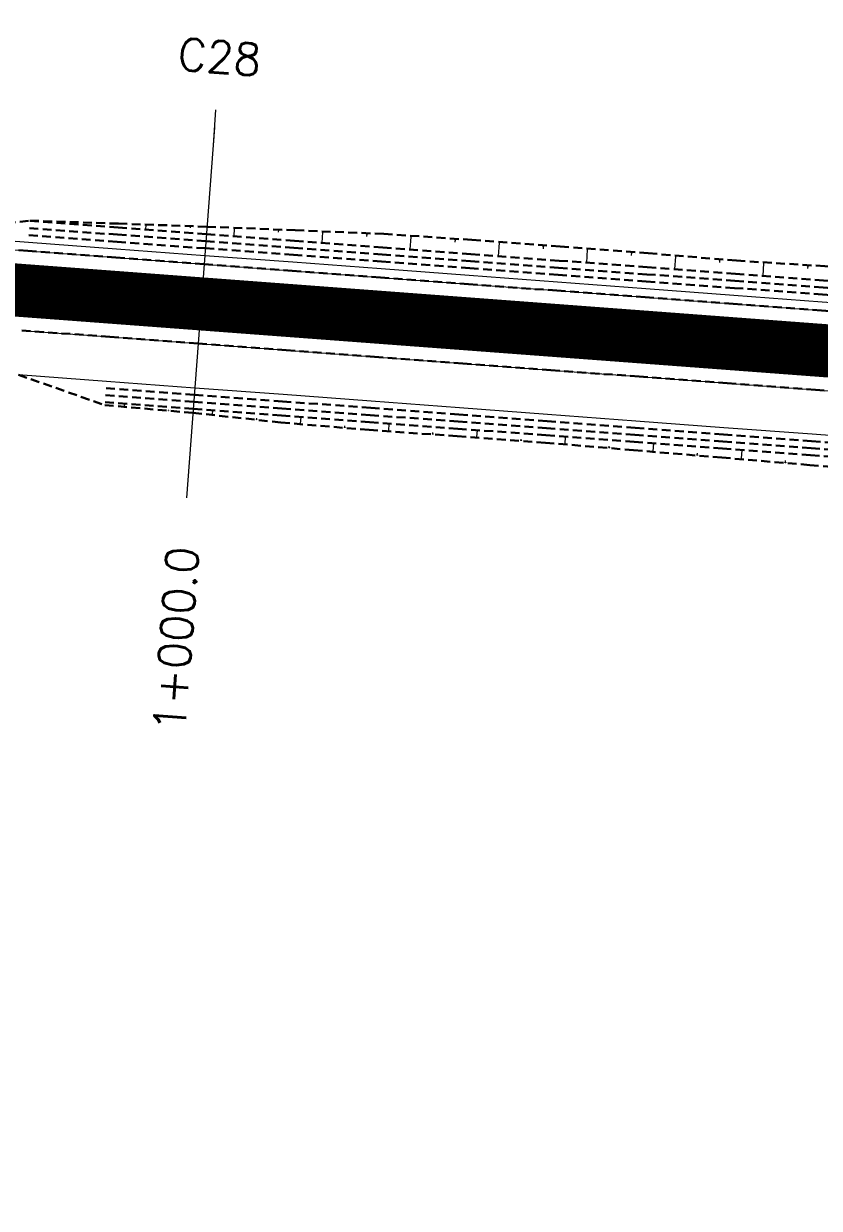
# Model space of a CAD drawing. Header units: metres. Extents: x 544752 to 548977, y 1840603 to 1844608.
# Drawn here: x 547505.9 to 547550.9, y 1842240 to 1842307 of the extents above; entities that cross this region are included whole.
import ezdxf

# ---------------------------------------------------------------- set-up
doc = ezdxf.new("R2010")
doc.units = ezdxf.units.M
doc.header["$MEASUREMENT"] = 0
for name, pattern in [('ACAD_ISO02W100', [15, 12, -3]), ('Anordnung Grundriss$0$GESTRICHELT', [0.75, 0.5, -0.25]), ('HIDDEN', [0.375, 0.25, -0.125])]:
    doc.linetypes.add(name, pattern=pattern)
doc.layers.add('C-ROAD', color=7, linetype='Continuous')
for name, color, linetype, lineweight in [('C-ROAD-CORR', 5, 'Continuous', 0), ('C-ROAD-SAMP', 150, 'HIDDEN', 0), ('C-ROAD-SAMP-TEXT', 11, 'Continuous', 0), ('C-TOPO-FEAT', 94, 'Continuous', 5)]:
    doc.layers.add(name, color=color, linetype=linetype, lineweight=lineweight)

msp = doc.modelspace()

# ---------------------------------------------------------------- linework, layer by layer
at = {"layer": 'C-ROAD-CORR', "color": 160, "linetype": 'Continuous'}
for p, q in [((547507.8264022392, 1842295.823191536, 510.0023760049075), (547507.8206458947, 1842295.746412891, 509.9253818768245)), ((547507.8302579491, 1842295.827602471, 510.0070628613072), (547507.8232473402, 1842295.828128079, 510.0070628613072)), ((547507.8292940216, 1842295.826499737, 510.0058911472073), (547507.8240360649, 1842295.826893943, 510.0058911472073)), ((547507.8283300941, 1842295.825397003, 510.0047194331074), (547507.8248247897, 1842295.825659807, 510.0047194331074)), ((547507.8273661666, 1842295.824294269, 510.0035477190074), (547507.8256135144, 1842295.824425671, 510.0035477190074)), ((547510.3244524726, 1842295.732141275, 510.0925652218447), (547510.3219576366, 1842295.698864925, 510.059195480001)), ((547512.8224570816, 1842295.639616026, 510.1812800177626), (547512.8024612652, 1842295.372910009, 509.9138254758617)), ((547512.8358506633, 1842295.654938295, 510.1975607532312), (547512.8114979074, 1842295.6567641, 510.1975607532312)), ((547512.8325022678, 1842295.651107728, 510.193490569364), (547512.814237701, 1842295.652477081, 510.193490569364)), ((547512.8291538724, 1842295.647277161, 510.1894203854969), (547512.8169774945, 1842295.648190063, 510.1894203854969)), ((547512.825805477, 1842295.643446593, 510.1853502016297), (547512.8197172881, 1842295.643903045, 510.1853502016297)), ((547515.320434042, 1842295.546196928, 510.2691013075809), (547515.3152261132, 1842295.4767331, 510.1994425255591)), ((547517.8181194834, 1842295.444358554, 510.3485043067354), (547517.7847573276, 1842294.999371089, 509.9022679598299)), ((547517.8404660953, 1842295.469923096, 510.3756680103916), (547517.7998345742, 1842295.472969373, 510.3756680103916)), ((547517.8348794422, 1842295.463531961, 510.3688770844776), (547517.8044058016, 1842295.465816668, 510.3688770844776)), ((547517.8292927893, 1842295.457140825, 510.3620861585635), (547517.8089770288, 1842295.458663963, 510.3620861585635)), ((547517.8237061363, 1842295.450749689, 510.3552952326494), (547517.8135482562, 1842295.451511259, 510.3552952326494)), ((547520.3156270378, 1842295.337382676, 510.4227704027482), (547520.3080358241, 1842295.236130378, 510.3212339346194)), ((547522.813086755, 1842295.229155766, 510.4957852847992), (547522.767849152, 1842294.625772507, 509.8907085978556)), ((547522.8433877692, 1842295.263820151, 510.53261806171), (547522.7882932295, 1842295.267950767, 510.53261806171)), ((547522.8358125156, 1842295.255154054, 510.5234098674823), (547522.794491611, 1842295.258252017, 510.5234098674823)), ((547522.8282372621, 1842295.246487958, 510.5142016732546), (547522.8006899923, 1842295.248553267, 510.5142016732546)), ((547522.8206620085, 1842295.237821862, 510.5049934790269), (547522.8068883737, 1842295.238854516, 510.5049934790269)), ((547525.3105171338, 1842295.120161605, 510.568032804901), (547525.3006638844, 1842294.988738069, 510.436240422121)), ((547527.8059263087, 1842294.973048446, 510.602114969179), (547527.7518747555, 1842294.252103918, 509.8791470697782)), ((547527.8421310758, 1842295.014466729, 510.6461241268992), (547527.7763020919, 1842295.019402141, 510.6461241268992)), ((547527.8330798841, 1842295.004112158, 510.6351218374691), (547527.7837081461, 1842295.007813717, 510.6351218374691)), ((547527.8240286923, 1842294.993757587, 510.6241195480391), (547527.7911142003, 1842294.996225293, 510.6241195480391)), ((547527.8149775005, 1842294.983403016, 510.613117258609), (547527.7985202546, 1842294.98463687, 510.613117258609)), ((547530.300089942, 1842294.802444925, 510.612678202831), (547530.2894259059, 1842294.660207043, 510.4700411232589)), ((547532.7934539367, 1842294.620669598, 510.6120410265262), (547532.7377955694, 1842293.878293237, 509.8675811453496)), ((547532.8307349789, 1842294.66331914, 510.6573584636528), (547532.7629490681, 1842294.66840127, 510.6573584636528)), ((547532.8214147183, 1842294.652656754, 510.6460291043712), (547532.7705752853, 1842294.656468352, 510.6460291043712)), ((547532.8120944578, 1842294.641994369, 510.6346997450895), (547532.7782015024, 1842294.644535434, 510.6346997450895)), ((547532.8027741972, 1842294.631331983, 510.6233703858078), (547532.7858277196, 1842294.632602516, 510.6233703858078)), ((547535.2863250609, 1842294.432008339, 510.6045002868777), (547535.2756121535, 1842294.289118606, 510.4612095259409)), ((547537.779196185, 1842294.24334708, 510.5969595472392), (547537.7238006379, 1842293.504476241, 509.8560150254738)), ((547537.8163011849, 1842294.28579523, 510.6420629942226), (547537.7488353611, 1842294.290853362, 510.6420629942226)), ((547537.8070249349, 1842294.275183193, 510.6307871324767), (547537.7564255671, 1842294.278976792, 510.6307871324767)), ((547537.7977486849, 1842294.264571155, 510.6195112707309), (547537.7640157731, 1842294.267100221, 510.6195112707309)), ((547537.788472435, 1842294.253959118, 510.608235408985), (547537.771605979, 1842294.255223651, 510.608235408985)), ((547540.272067309, 1842294.054685821, 510.5894188075936), (547540.2614051079, 1842293.912472414, 510.4468062707495)), ((547542.7640384077, 1842293.854779932, 510.5705977503969), (547542.709749046, 1842293.130663492, 509.8444490370344)), ((547542.8004024634, 1842293.896380441, 510.6148005335121), (547542.7342838543, 1842293.901337568, 510.6148005335121)), ((547542.7913114495, 1842293.885980314, 510.6037498377333), (547542.7417224926, 1842293.889698159, 510.6037498377333)), ((547542.7822204356, 1842293.875580187, 510.5926991419545), (547542.749161131, 1842293.87805875, 510.5926991419545)), ((547542.7731294216, 1842293.865180059, 510.5816484461757), (547542.7565997693, 1842293.866419341, 510.5816484461757)), ((547545.255454758, 1842293.64794319, 510.5448238437228), (547545.2452689775, 1842293.512084324, 510.4085836825822)), ((547547.7490274004, 1842293.470580641, 510.5486029764657), (547547.6955177615, 1842292.756864215, 509.8328834654307)), ((547547.7848691827, 1842293.511583669, 510.5921709037171), (547547.7197001925, 1842293.5164696, 510.5921709037171)), ((547547.7759087372, 1842293.501332912, 510.5812789219042), (547547.7270319944, 1842293.50499736, 510.5812789219042)), ((547547.7669482916, 1842293.491082155, 510.5703869400914), (547547.7343637964, 1842293.49352512, 510.5703869400914)), ((547547.757987846, 1842293.480831398, 510.5594949582785), (547547.7416955983, 1842293.482052881, 510.5594949582785)), ((547550.2439295342, 1842293.311390804, 510.5706034345253), (547550.2332050814, 1842293.168347078, 510.4271582480727)), ((547511.6067281605, 1842285.356739267, 510.0123693918333), (547511.6219658868, 1842285.355596845, 510.0123693918333)), ((547511.60882328, 1842285.359136085, 510.0098226432023), (547511.6202515747, 1842285.358279269, 510.0098226432023)), ((547511.6109183994, 1842285.361532904, 510.0072758945714), (547511.6185372625, 1842285.360961693, 510.0072758945714)), ((547511.6130135189, 1842285.363929722, 510.0047291459404), (547511.6168229504, 1842285.363644116, 510.0047291459404)), ((547511.6151086383, 1842285.36632654, 510.0021823973095), (547511.6276201906, 1842285.533206761, 509.8348338178175)), ((547514.1058908274, 1842285.152117362, 510.0237900108397), (547514.1086997853, 1842285.1895835, 509.9862187227407)), ((547516.5819449258, 1842284.899873548, 510.0844283338316), (547516.604359931, 1842284.898193022, 510.0844283338316)), ((547516.5850268891, 1842284.903399317, 510.0806820148392), (547516.6018381428, 1842284.902138922, 510.0806820148392)), ((547516.5881088523, 1842284.906925085, 510.0769356958467), (547516.5993163548, 1842284.906084822, 510.0769356958467)), ((547516.5911908156, 1842284.910450854, 510.0731893768543), (547516.5967945667, 1842284.910030722, 510.0731893768543)), ((547516.5942727787, 1842284.913976622, 510.0694430578618), (547516.6126775263, 1842285.159460819, 509.8232698964135)), ((547519.0796935662, 1842284.646311605, 510.14476086359), (547519.0844141913, 1842284.709275731, 510.0816200253022)), ((547521.5677575507, 1842284.405406473, 510.1931945930535), (547521.5962786922, 1842284.78582405, 509.8117093529111)), ((547521.5486535429, 1842284.383551473, 510.21641670861), (547521.5833892286, 1842284.380947226, 510.21641670861)), ((547521.5534295448, 1842284.389015223, 510.2106111797209), (547521.5794813092, 1842284.387062038, 510.2106111797209)), ((547521.5582055468, 1842284.394478973, 510.2048056508318), (547521.5755733897, 1842284.39317685, 510.2048056508318)), ((547521.5629815487, 1842284.399942723, 510.1990001219426), (547521.5716654703, 1842284.399291661, 510.1990001219426)), ((547524.0590985656, 1842284.197678194, 510.208297498634), (547524.0649024571, 1842284.275091026, 510.1306674029113)), ((547526.5309800139, 1842283.980065859, 510.2347115785088), (547526.5682786099, 1842283.977269462, 510.2347115785088)), ((547526.5361084046, 1842283.985932742, 510.2284776990632), (547526.5640823515, 1842283.983835445, 510.2284776990632)), ((547526.5412367953, 1842283.991799625, 510.2222438196176), (547526.5598860933, 1842283.990401427, 510.2222438196176)), ((547526.546365186, 1842283.997666508, 510.2160099401721), (547526.5556898349, 1842283.996967409, 510.2160099401721)), ((547526.5514935766, 1842284.003533392, 510.2097760607265), (547526.5821190994, 1842284.412019399, 509.8001436150029)), ((547529.0451957573, 1842283.826234865, 510.1943576637708), (547529.0509654069, 1842283.903190977, 510.1171855710058)), ((547531.5386203049, 1842283.645106345, 510.1827792776148), (547531.5680921731, 1842284.0382048, 509.7885775693463)), ((547531.5188794823, 1842283.622522828, 510.2067754815534), (547531.5547730508, 1842283.61983177, 510.2067754815534)), ((547531.523814688, 1842283.628168707, 510.2007764305687), (547531.5507348643, 1842283.626150414, 510.2007764305687)), ((547531.5287498935, 1842283.633814586, 510.1947773795841), (547531.5466966779, 1842283.632469058, 510.1947773795841)), ((547531.5336850992, 1842283.639460465, 510.1887783285994), (547531.5426584914, 1842283.638787701, 510.1887783285994)), ((547534.0317005072, 1842283.45922752, 510.1759636179648), (547534.0373716688, 1842283.53486999, 510.1001088530417)), ((547536.5038712679, 1842283.240524838, 510.2034433178883), (547536.540471541, 1842283.237780796, 510.2034433178883)), ((547536.5089036423, 1842283.246281878, 510.1973261522393), (547536.5363538471, 1842283.244223847, 510.1973261522393)), ((547536.5139360167, 1842283.252038918, 510.1912089865904), (547536.5322361533, 1842283.250666898, 510.1912089865904)), ((547536.5189683911, 1842283.257795959, 510.1850918209414), (547536.5281184594, 1842283.257109948, 510.1850918209414)), ((547536.5240007655, 1842283.263552999, 510.1789746552924), (547536.5540529022, 1842283.664391128, 509.7770115523256)), ((547541.5066665686, 1842282.847904934, 510.2093726549413), (547541.5398560512, 1842283.290589269, 509.7654459008459)), ((547539.015333667, 1842283.055728966, 510.1941736551222), (547539.021434322, 1842283.137100057, 510.112574192342)), ((547541.4844356163, 1842282.822472706, 510.2363957669734), (547541.52485684, 1842282.819442196, 510.2363957669734)), ((547541.4899933543, 1842282.828830763, 510.2296399889653), (547541.5203092722, 1842282.82655788, 510.2296399889653)), ((547541.4955510924, 1842282.83518882, 510.2228842109573), (547541.5157617043, 1842282.833673565, 510.2228842109573)), ((547541.5011088304, 1842282.841546877, 510.2161284329493), (547541.5112141365, 1842282.840789249, 510.2161284329493)), ((547543.9979994701, 1842282.640080901, 510.2245716547568), (547544.0047054185, 1842282.729525449, 510.1348760755503)), ((547546.4892277574, 1842282.43103183, 510.2410001145616), (547546.5256465027, 1842282.916788363, 509.7538802788209)), ((547546.4648337836, 1842282.403125104, 510.2706525150389), (547546.509187902, 1842282.399799731, 510.2706525150389)), ((547546.470932277, 1842282.410101785, 510.2632394149196), (547546.5041978658, 1842282.407607756, 510.2632394149196)), ((547546.4770307705, 1842282.417078467, 510.2558263148003), (547546.4992078297, 1842282.415415781, 510.2558263148003)), ((547546.483129264, 1842282.424055148, 510.248413214681), (547546.4942177936, 1842282.423223805, 510.248413214681)), ((547548.9803262071, 1842282.220462353, 510.258954469373), (547548.9876949254, 1842282.318746986, 510.1603939952201))]:
    msp.add_line(p, q, dxfattribs=at)
at = {"layer": 'C-ROAD-CORR', "color": 5, "linetype": 'Anordnung Grundriss$0$GESTRICHELT', "lineweight": 30, "extrusion": (0.05286571704249184, 0.7051277996939311, -0.7071067826434552), "const_width": 0.1, "elevation": 1327637.771968001}
msp.add_lwpolyline([(-408241.6742583885, 1328359.175876392), (-408241.6882175612, 1328359.157264162), (-408241.7021767342, 1328359.175876392)], dxfattribs=at)
at = {"layer": 'C-ROAD-CORR', "color": 5, "linetype": 'Anordnung Grundriss$0$GESTRICHELT', "lineweight": 30, "extrusion": (0.05286572350405593, 0.7051277998743024, -0.7071067819805), "const_width": 0.1, "elevation": 1327637.784010197}
msp.add_lwpolyline([(-408246.637901119, 1328359.455328651), (-408246.6670406606, 1328359.416475928), (-408246.6961802022, 1328359.455328651)], dxfattribs=at)
at = {"layer": 'C-ROAD-CORR', "color": 5, "linetype": 'Anordnung Grundriss$0$GESTRICHELT', "lineweight": 30, "extrusion": (0.05286572131409267, 0.7051278011803738, -0.7071067808418132), "const_width": 0.1, "elevation": 1327637.793391197}
msp.add_lwpolyline([(-408251.6274503194, 1328359.69553352), (-408251.6699248793, 1328359.638900772), (-408251.7123994394, 1328359.69553352)], dxfattribs=at)
at = {"layer": 'C-ROAD-CORR', "color": 5, "linetype": 'Anordnung Grundriss$0$GESTRICHELT', "lineweight": 30, "extrusion": (0.05286572287267328, 0.7051278015333928, -0.7071067803732572), "const_width": 0.1, "elevation": 1327637.803068985}
msp.add_lwpolyline([(-408256.6078868982, 1328359.92575887), (-408256.6630180607, 1328359.852250653), (-408256.7181492232, 1328359.925758871)], dxfattribs=at)
at = {"layer": 'C-ROAD-CORR', "color": 5, "linetype": 'Anordnung Grundriss$0$GESTRICHELT', "lineweight": 30, "extrusion": (0.05286572120406031, 0.7051278014501412, -0.7071067805810272), "const_width": 0.1, "elevation": 1327637.810179335}
msp.add_lwpolyline([(-408261.6071153336, 1328360.002836475), (-408261.6667830307, 1328359.923279546), (-408261.7264507277, 1328360.002836475)], dxfattribs=at)
at = {"layer": 'C-ROAD-CORR', "color": 5, "linetype": 'Anordnung Grundriss$0$GESTRICHELT', "lineweight": 30, "extrusion": (0.05286572238450091, 0.7051278009337584, -0.7071067810077111), "const_width": 0.1, "elevation": 1327637.818052561}
msp.add_lwpolyline([(-408266.6035881188, 1328360.001111666), (-408266.663529263, 1328359.92119014), (-408266.7234704069, 1328360.001111665)], dxfattribs=at)
at = {"layer": 'C-ROAD-CORR', "color": 5, "linetype": 'Anordnung Grundriss$0$GESTRICHELT', "lineweight": 30, "extrusion": (0.05286572299563991, 0.70512780008973, -0.7071067818036864), "const_width": 0.1, "elevation": 1327637.825010314}
msp.add_lwpolyline([(-408271.6020841601, 1328359.989352502), (-408271.6617415909, 1328359.909809261), (-408271.7213990213, 1328359.989352502)], dxfattribs=at)
at = {"layer": 'C-ROAD-CORR', "color": 5, "linetype": 'Anordnung Grundriss$0$GESTRICHELT', "lineweight": 30, "extrusion": (0.05286572136618784, 0.7051278005659335, -0.707106781450639), "const_width": 0.1, "elevation": 1327637.833173846}
msp.add_lwpolyline([(-408276.6090100192, 1328359.929568891), (-408276.6660017688, 1328359.853579892), (-408276.7229935182, 1328359.929568891)], dxfattribs=at)
at = {"layer": 'C-ROAD-CORR', "color": 5, "linetype": 'Anordnung Grundriss$0$GESTRICHELT', "lineweight": 30, "extrusion": (0.05286572186476445, 0.7051278008175088, -0.7071067811624926), "const_width": 0.1, "elevation": 1327637.842088416}
msp.add_lwpolyline([(-408281.6044008037, 1328359.977877646), (-408281.6644065471, 1328359.897869988), (-408281.7244122903, 1328359.977877646)], dxfattribs=at)
at = {"layer": 'C-ROAD-CORR', "color": 5, "linetype": 'Anordnung Grundriss$0$GESTRICHELT', "lineweight": 30, "extrusion": (0.05286572364585476, 0.70512780207241, 0.707106779777943), "const_width": 0.1, "elevation": 1328351.850797148}
msp.add_lwpolyline([(-408246.2487712335, -1327630.541989611), (-408246.2330544773, -1327630.562945286), (-408246.2173377208, -1327630.541989611)], dxfattribs=at)
at = {"layer": 'C-ROAD-CORR', "color": 5, "linetype": 'Anordnung Grundriss$0$GESTRICHELT', "lineweight": 30, "extrusion": (0.0528657227063588, 0.7051278001859075, 0.7071067817294058), "const_width": 0.1, "elevation": 1328351.838633566}
msp.add_lwpolyline([(-408251.259279463, -1327630.351815735), (-408251.2328664961, -1327630.387033024), (-408251.2064535299, -1327630.351815735)], dxfattribs=at)
at = {"layer": 'C-ROAD-CORR', "color": 5, "linetype": 'Anordnung Grundriss$0$GESTRICHELT', "lineweight": 30, "extrusion": (0.05286572215394105, 0.7051278007169897, 0.7071067812411106), "const_width": 0.1, "elevation": 1328351.831132399}
msp.add_lwpolyline([(-408256.2659196493, -1327630.244544603), (-408256.2334455616, -1327630.287843387), (-408256.2009714739, -1327630.244544602)], dxfattribs=at)
at = {"layer": 'C-ROAD-CORR', "color": 5, "linetype": 'Anordnung Grundriss$0$GESTRICHELT', "lineweight": 30, "extrusion": (0.05286572273081046, 0.7051278016910831, 0.7071067802266144), "const_width": 0.1, "elevation": 1328351.82506395}
msp.add_lwpolyline([(-408261.2643065884, -1327630.254634938), (-408261.2320240914, -1327630.297678266), (-408261.1997415951, -1327630.254634937)], dxfattribs=at)
at = {"layer": 'C-ROAD-CORR', "color": 5, "linetype": 'Anordnung Grundriss$0$GESTRICHELT', "lineweight": 30, "extrusion": (0.05286572087819378, 0.7051278010512546, 0.7071067810031603), "const_width": 0.1, "elevation": 1328351.814692771}
msp.add_lwpolyline([(-408266.2685229599, -1327630.273928421), (-408266.2367915253, -1327630.316237), (-408266.2050600912, -1327630.27392842)], dxfattribs=at)
at = {"layer": 'C-ROAD-CORR', "color": 5, "linetype": 'Anordnung Grundriss$0$GESTRICHELT', "lineweight": 30, "extrusion": (0.05286572209952407, 0.7051278019726502, 0.7071067799930325), "const_width": 0.1, "elevation": 1328351.808880204}
msp.add_lwpolyline([(-408271.2677266744, -1327630.235364657), (-408271.2335921276, -1327630.280877385), (-408271.1994575811, -1327630.235364657)], dxfattribs=at)
at = {"layer": 'C-ROAD-CORR', "color": 5, "linetype": 'Anordnung Grundriss$0$GESTRICHELT', "lineweight": 30, "extrusion": (0.05286572017146289, 0.7051278005732594, 0.7071067815326554), "const_width": 0.1, "elevation": 1328351.797069069}
msp.add_lwpolyline([(-408276.2757381975, -1327630.181831605), (-408276.2382168974, -1327630.231860006), (-408276.2006955977, -1327630.181831606)], dxfattribs=at)
at = {"layer": 'C-ROAD-CORR', "color": 5, "linetype": 'Anordnung Grundriss$0$GESTRICHELT', "lineweight": 30, "extrusion": (0.05286572298174569, 0.7051277996064308, 0.7071067822866718), "const_width": 0.1, "elevation": 1328351.788648959}
msp.add_lwpolyline([(-408281.2715662038, -1327630.122674568), (-408281.2303365562, -1327630.177647432), (-408281.1891069085, -1327630.122674568)], dxfattribs=at)
at = {"layer": 'C-ROAD-CORR', "color": 11, "linetype": 'Anordnung Grundriss$0$GESTRICHELT', "lineweight": 30}
for points in [[(547501.2136497691, 1842295.359750846, 509.7269167148397), (547506.2667875066, 1842295.881336349, 509.9473636538833), (547511.2682487713, 1842295.713656361, 510.1425131821588), (547516.2693281114, 1842295.540882228, 510.3325542677413), (547521.2682219764, 1842295.33895803, 510.4933634777483), (547526.2667905063, 1842295.132694483, 510.6498211598093), (547531.2554272366, 1842294.793959688, 510.6734358061487), (547536.2411509133, 1842294.416370323, 510.6580868347883), (547541.2268745902, 1842294.038780959, 510.642737863433), (547546.2096643149, 1842293.622058276, 510.5881457442283), (547551.200141557, 1842293.307872398, 510.6363782055308), (547556.1907976195, 1842292.996071639, 510.6870024798349), (547561.1810402652, 1842292.678756693, 510.7320970910356), (547566.171282911, 1842292.361441748, 510.7771917022505), (547571.1599412244, 1842292.02299483, 510.8010950341974), (547576.1321266894, 1842291.464831569, 510.604665375827), (547581.103974716, 1842290.902167521, 510.4037222996715), (547586.0759013162, 1842290.340551493, 510.2038301837746), (547591.0478279162, 1842289.778935464, 510.0039380678801), (547595.927152547, 1842287.982185956, 509.6910349284339)], [(547505.6137764096, 1842287.171415007, 509.838328146831), (547510.4987856937, 1842285.450487921, 510.0043063146421), (547515.4803846645, 1842285.017882851, 510.0516931490539), (547520.4533342744, 1842284.469911822, 510.2147697240443), (547525.4359800253, 1842284.051268803, 510.2481553226011), (547530.4235369111, 1842283.698130945, 510.2158519161139), (547535.4097095564, 1842283.326529962, 510.2020634522376), (547540.3923398438, 1842282.907680689, 510.2356558836979), (547545.3749701312, 1842282.488831416, 510.2692483151458), (547550.3571570185, 1842282.064068031, 510.3087714557232), (547555.3392287683, 1842281.637768931, 510.3498346232213), (547560.3217201431, 1842281.217066828, 510.3852850841491), (547565.3042115178, 1842280.796364725, 510.420735545067), (547570.2924781892, 1842280.452694052, 510.3789383837224), (547575.2899743122, 1842280.232126644, 510.2136924607547), (547580.2822289813, 1842279.941648249, 510.1185537339772), (547585.2914256875, 1842279.877144282, 509.7968063689172), (547590.3662593307, 1842280.688111745, 509.5558554574042), (547595.3151184148, 1842279.818819093, 509.2130452490041)]]:
    msp.add_polyline3d(points, dxfattribs=at)
at = {"layer": 'C-ROAD-CORR', "color": 92, "linetype": 'Anordnung Grundriss$0$GESTRICHELT', "lineweight": 30}
for points in [[(547506.2355084294, 1842295.464133174, 509.5289895748956), (547511.2215149248, 1842295.09031607, 509.5174234517098), (547516.2075214203, 1842294.716498966, 509.505857328524), (547521.1935279157, 1842294.342681862, 509.4942912053381), (547526.1795344112, 1842293.968864758, 509.4827250821523), (547531.1655409067, 1842293.595047655, 509.4711589589665), (547536.1515474021, 1842293.221230551, 509.4595928357807), (547541.1375538977, 1842292.847413447, 509.4480267125948), (547546.1235603931, 1842292.473596343, 509.436460589409), (547551.1095668885, 1842292.099779239, 509.4248944662232), (547556.0955733841, 1842291.725962135, 509.4133283430373), (547561.0815798795, 1842291.352145031, 509.4017622198515), (547566.0675863749, 1842290.978327928, 509.3901960966657), (547571.0535928705, 1842290.604510824, 509.3786299734799), (547576.0395993659, 1842290.23069372, 509.367063850294), (547581.0256058613, 1842289.856876616, 509.3554977271082), (547586.0116123569, 1842289.483059512, 509.3439316039224), (547590.9976188523, 1842289.109242408, 509.3323654807365)], [(547506.205603061, 1842295.065252654, 509.5289895748956), (547511.1916095564, 1842294.69143555, 509.5174234517098), (547516.177616052, 1842294.317618447, 509.505857328524), (547521.1636225474, 1842293.943801343, 509.4942912053381), (547526.1496290428, 1842293.569984239, 509.4827250821523), (547531.1356355384, 1842293.196167135, 509.4711589589665), (547536.1216420338, 1842292.822350031, 509.4595928357807), (547541.1076485293, 1842292.448532927, 509.4480267125948), (547546.0936550248, 1842292.074715823, 509.436460589409), (547551.0796615202, 1842291.700898719, 509.4248944662232), (547556.0656680157, 1842291.327081616, 509.4133283430373), (547561.0516745112, 1842290.953264512, 509.4017622198515), (547566.0376810066, 1842290.579447408, 509.3901960966657), (547571.0236875021, 1842290.205630304, 509.3786299734799), (547576.0096939976, 1842289.8318132, 509.367063850294), (547580.995700493, 1842289.457996096, 509.3554977271082), (547585.9817069885, 1842289.084178992, 509.3439316039224), (547590.967713484, 1842288.710361888, 509.3323654807365)], [(547510.5411677958, 1842286.015784248, 509.4374234517098), (547515.5271742913, 1842285.641967145, 509.425857328524), (547520.5131807867, 1842285.268150041, 509.4142912053381), (547525.4991872822, 1842284.894332937, 509.4027250821523), (547530.4851937777, 1842284.520515833, 509.3911589589665), (547535.4712002731, 1842284.146698729, 509.3795928357807), (547540.4572067687, 1842283.772881625, 509.3680267125948), (547545.4432132641, 1842283.399064521, 509.356460589409), (547550.4292197595, 1842283.025247417, 509.3448944662232), (547555.4152262551, 1842282.651430313, 509.3333283430374), (547560.4012327505, 1842282.27761321, 509.3217622198515), (547565.3872392459, 1842281.903796106, 509.3101960966657), (547570.3732457415, 1842281.529979002, 509.2986299734799), (547575.3592522369, 1842281.156161898, 509.287063850294), (547580.3452587323, 1842280.782344794, 509.2754977271082), (547585.3312652279, 1842280.40852769, 509.2639316039224)], [(547510.571073164, 1842286.414664768, 509.4374234517098), (547515.5570796595, 1842286.040847664, 509.425857328524), (547520.543086155, 1842285.66703056, 509.4142912053381), (547525.5290926504, 1842285.293213456, 509.4027250821523), (547530.5150991459, 1842284.919396352, 509.3911589589665), (547535.5011056414, 1842284.545579249, 509.3795928357807), (547540.4871121369, 1842284.171762145, 509.3680267125948), (547545.4731186323, 1842283.797945041, 509.356460589409), (547550.4591251278, 1842283.424127937, 509.3448944662232), (547555.4451316233, 1842283.050310833, 509.3333283430374), (547560.4311381187, 1842282.676493729, 509.3217622198515), (547565.4171446142, 1842282.302676626, 509.3101960966657), (547570.4031511097, 1842281.928859522, 509.2986299734799), (547575.3891576051, 1842281.555042418, 509.287063850294), (547580.3751641006, 1842281.181225314, 509.2754977271082), (547585.3611705961, 1842280.80740821, 509.2639316039224)]]:
    msp.add_polyline3d(points, dxfattribs=at)
at = {"layer": 'C-ROAD-CORR', "color": 1, "linetype": 'Anordnung Grundriss$0$GESTRICHELT', "lineweight": 30}
for points in [[(547506.2654137977, 1842295.863013694, 509.9289895748956), (547511.2514202931, 1842295.48919659, 509.9174234517098), (547516.2374267887, 1842295.115379486, 509.905857328524), (547521.2234332841, 1842294.741562382, 509.8942912053382), (547526.2094397795, 1842294.367745278, 509.8827250821523), (547531.195446275, 1842293.993928174, 509.8711589589665), (547536.1814527705, 1842293.62011107, 509.8595928357807), (547541.167459266, 1842293.246293967, 509.8480267125948), (547546.1534657615, 1842292.872476863, 509.836460589409), (547551.1394722569, 1842292.498659759, 509.8248944662232), (547556.1254787524, 1842292.124842655, 509.8133283430374), (547561.1114852478, 1842291.751025551, 509.8017622198515), (547566.0974917433, 1842291.377208447, 509.7901960966657), (547571.0834982388, 1842291.003391343, 509.7786299734799), (547576.0695047342, 1842290.629574239, 509.7670638502941), (547581.0555112297, 1842290.255757136, 509.7554977271083), (547586.0415177252, 1842289.881940032, 509.7439316039224), (547591.0275242206, 1842289.508122928, 509.7323654807366)], [(547506.2667875066, 1842295.881336349, 509.9473636538833), (547511.2682487713, 1842295.713656361, 510.1425131821588), (547516.2693281114, 1842295.540882228, 510.3325542677413), (547521.2682219764, 1842295.33895803, 510.4933634777483), (547526.2667905063, 1842295.132694483, 510.6498211598093), (547531.2554272366, 1842294.793959688, 510.6734358061487), (547536.2411509133, 1842294.416370323, 510.6580868347883), (547541.2268745902, 1842294.038780959, 510.642737863433), (547546.2096643149, 1842293.622058276, 510.5881457442283), (547551.200141557, 1842293.307872398, 510.6363782055308), (547556.1907976195, 1842292.996071639, 510.6870024798349), (547561.1810402652, 1842292.678756693, 510.7320970910356), (547566.171282911, 1842292.361441748, 510.7771917022505), (547571.1599412244, 1842292.02299483, 510.8010950341974), (547576.1321266894, 1842291.464831569, 510.604665375827), (547581.103974716, 1842290.902167521, 510.4037222996715), (547586.0759013162, 1842290.340551493, 510.2038301837746), (547591.0478279162, 1842289.778935464, 510.0039380678801)], [(547510.4987856937, 1842285.450487921, 510.0043063146421), (547515.4803846645, 1842285.017882851, 510.0516931490539), (547520.4533342744, 1842284.469911822, 510.2147697240443), (547525.4359800253, 1842284.051268803, 510.2481553226011), (547530.4235369111, 1842283.698130945, 510.2158519161139), (547535.4097095564, 1842283.326529962, 510.2020634522376), (547540.3923398438, 1842282.907680689, 510.2356558836979), (547545.3749701312, 1842282.488831416, 510.2692483151458), (547550.3571570185, 1842282.064068031, 510.3087714557232), (547555.3392287683, 1842281.637768931, 510.3498346232213), (547560.3217201431, 1842281.217066828, 510.3852850841491), (547565.3042115178, 1842280.796364725, 510.420735545067), (547570.2924781892, 1842280.452694052, 510.3789383837224), (547575.2899743122, 1842280.232126644, 510.2136924607547), (547580.2822289813, 1842279.941648249, 510.1185537339772), (547585.2914256875, 1842279.877144282, 509.7968063689172)], [(547510.5112624274, 1842285.616903729, 509.8374234517098), (547515.497268923, 1842285.243086625, 509.825857328524), (547520.4832754184, 1842284.869269521, 509.8142912053381), (547525.4692819138, 1842284.495452417, 509.8027250821523), (547530.4552884094, 1842284.121635313, 509.7911589589665), (547535.4412949048, 1842283.747818209, 509.7795928357806), (547540.4273014003, 1842283.374001106, 509.7680267125948), (547545.4133078958, 1842283.000184002, 509.756460589409), (547550.3993143912, 1842282.626366898, 509.7448944662232), (547555.3853208867, 1842282.252549794, 509.7333283430373), (547560.3713273822, 1842281.87873269, 509.7217622198515), (547565.3573338776, 1842281.504915586, 509.7101960966657), (547570.3433403731, 1842281.131098483, 509.6986299734799), (547575.3293468686, 1842280.757281379, 509.687063850294), (547580.315353364, 1842280.383464275, 509.6754977271082), (547585.3013598595, 1842280.009647171, 509.6639316039224)]]:
    msp.add_polyline3d(points, dxfattribs=at)
at = {"layer": 'C-ROAD-CORR', "color": 5, "linetype": 'Anordnung Grundriss$0$GESTRICHELT', "lineweight": 30}
for points in [[(547501.1523094869, 1842294.541588589, 509.9605556980815), (547506.1383159823, 1842294.167771485, 509.9489895748956), (547511.1243224777, 1842293.793954381, 509.9374234517098), (547516.1103289733, 1842293.420137278, 509.925857328524), (547521.0963354687, 1842293.046320174, 509.9142912053381), (547526.0823419641, 1842292.67250307, 509.9027250821523), (547531.0683484597, 1842292.298685966, 509.8911589589665), (547536.0543549551, 1842291.924868862, 509.8795928357807), (547541.0403614506, 1842291.551051758, 509.8680267125948), (547546.0263679461, 1842291.177234654, 509.856460589409), (547551.0123744415, 1842290.80341755, 509.8448944662232), (547555.998380937, 1842290.429600446, 509.8333283430374), (547560.9843874325, 1842290.055783343, 509.8217622198515), (547565.9703939279, 1842289.681966239, 509.8101960966657), (547570.9564004234, 1842289.308149135, 509.7986299734799), (547575.9424069189, 1842288.934332031, 509.787063850294), (547580.9284134143, 1842288.560514927, 509.7754977271082), (547585.9144199098, 1842288.186697823, 509.7639316039224), (547590.9004264052, 1842287.812880719, 509.7523654807366), (547595.8864329008, 1842287.439063616, 509.7407993575507)], [(547505.8018805889, 1842289.680365639, 509.9489895748956), (547510.7878870843, 1842289.306548535, 509.9374234517098), (547515.7738935798, 1842288.932731432, 509.925857328524), (547520.7599000753, 1842288.558914328, 509.9142912053381), (547525.7459065707, 1842288.185097224, 509.9027250821523), (547530.7319130662, 1842287.81128012, 509.8911589589665), (547535.7179195617, 1842287.437463016, 509.8795928357807), (547540.7039260572, 1842287.063645912, 509.8680267125948), (547545.6899325526, 1842286.689828808, 509.856460589409), (547550.6759390481, 1842286.316011705, 509.8448944662232), (547555.6619455436, 1842285.942194601, 509.8333283430374), (547560.647952039, 1842285.568377497, 509.8217622198515), (547565.6339585345, 1842285.194560393, 509.8101960966657), (547570.61996503, 1842284.820743289, 509.7986299734799), (547575.6059715254, 1842284.446926185, 509.787063850294), (547580.5919780208, 1842284.073109081, 509.7754977271082), (547585.5779845164, 1842283.699291977, 509.7639316039224), (547590.5639910118, 1842283.325474873, 509.7523654807366), (547595.5499975074, 1842282.95165777, 509.7407993575507)]]:
    msp.add_polyline3d(points, dxfattribs=at)
at = {"layer": 'C-ROAD-CORR', "color": 160, "linetype": 'Anordnung Grundriss$0$GESTRICHELT', "lineweight": 30}
for points in [[(547501.1523094869, 1842294.541588589, 509.8105556980815), (547506.1383159823, 1842294.167771485, 509.7989895748956), (547511.1243224777, 1842293.793954381, 509.7874234517098), (547516.1103289733, 1842293.420137278, 509.775857328524), (547521.0963354687, 1842293.046320174, 509.7642912053382), (547526.0823419641, 1842292.67250307, 509.7527250821523), (547531.0683484597, 1842292.298685966, 509.7411589589665), (547536.0543549551, 1842291.924868862, 509.7295928357807), (547541.0403614506, 1842291.551051758, 509.7180267125948), (547546.0263679461, 1842291.177234654, 509.706460589409), (547551.0123744415, 1842290.80341755, 509.6948944662232), (547555.998380937, 1842290.429600446, 509.6833283430374), (547560.9843874325, 1842290.055783343, 509.6717622198515), (547565.9703939279, 1842289.681966239, 509.6601960966657), (547570.9564004234, 1842289.308149135, 509.6486299734799), (547575.9424069189, 1842288.934332031, 509.6370638502941), (547580.9284134143, 1842288.560514927, 509.6254977271083), (547585.9144199098, 1842288.186697823, 509.6139316039224), (547590.9004264052, 1842287.812880719, 509.6023654807366), (547595.8864329008, 1842287.439063616, 509.5907993575507)], [(547505.8018805889, 1842289.680365639, 509.7989895748956), (547510.7878870843, 1842289.306548535, 509.7874234517098), (547515.7738935798, 1842288.932731432, 509.775857328524), (547520.7599000753, 1842288.558914328, 509.7642912053382), (547525.7459065707, 1842288.185097224, 509.7527250821523), (547530.7319130662, 1842287.81128012, 509.7411589589665), (547535.7179195617, 1842287.437463016, 509.7295928357807), (547540.7039260572, 1842287.063645912, 509.7180267125948), (547545.6899325526, 1842286.689828808, 509.706460589409), (547550.6759390481, 1842286.316011705, 509.6948944662232), (547555.6619455436, 1842285.942194601, 509.6833283430374), (547560.647952039, 1842285.568377497, 509.6717622198515), (547565.6339585345, 1842285.194560393, 509.6601960966657), (547570.61996503, 1842284.820743289, 509.6486299734799), (547575.6059715254, 1842284.446926185, 509.6370638502941), (547580.5919780208, 1842284.073109081, 509.6254977271083), (547585.5779845164, 1842283.699291977, 509.6139316039224), (547590.5639910118, 1842283.325474873, 509.6023654807366), (547595.5499975074, 1842282.95165777, 509.5907993575507)]]:
    msp.add_polyline3d(points, dxfattribs=at)
at = {"layer": 'C-ROAD-CORR', "color": 150, "linetype": 'Anordnung Grundriss$0$GESTRICHELT', "lineweight": 30}
msp.add_polyline3d([(547500.9840917902, 1842292.297885666, 510.0280556980815), (547505.9700982856, 1842291.924068562, 510.0164895748956), (547510.956104781, 1842291.550251458, 510.0049234517098), (547515.9421112766, 1842291.176434355, 509.993357328524), (547520.928117772, 1842290.802617251, 509.9817912053381), (547525.9141242674, 1842290.428800147, 509.9702250821523), (547530.900130763, 1842290.054983043, 509.9586589589665), (547535.8861372584, 1842289.681165939, 509.9470928357807), (547540.8721437539, 1842289.307348835, 509.9355267125948), (547545.8581502493, 1842288.933531731, 509.923960589409), (547550.8441567448, 1842288.559714627, 509.9123944662232), (547555.8301632403, 1842288.185897524, 509.9008283430373), (547560.8161697357, 1842287.81208042, 509.8892622198515), (547565.8021762312, 1842287.438263316, 509.8776960966657), (547570.7881827267, 1842287.064446212, 509.8661299734799), (547575.7741892221, 1842286.690629108, 509.854563850294), (547580.7601957176, 1842286.316812004, 509.8429977271082), (547585.7462022131, 1842285.9429949, 509.8314316039224), (547590.7322087085, 1842285.569177796, 509.8198654807366), (547595.7182152041, 1842285.195360693, 509.8082993575507)], dxfattribs=at)
msp.add_polyline3d([(547500.9840917902, 1842292.297885666, 510.0280556980815), (547505.9700982856, 1842291.924068562, 510.0164895748956), (547510.956104781, 1842291.550251458, 510.0049234517098), (547515.9421112766, 1842291.176434355, 509.993357328524), (547520.928117772, 1842290.802617251, 509.9817912053381), (547525.9141242674, 1842290.428800147, 509.9702250821523), (547530.900130763, 1842290.054983043, 509.9586589589665), (547535.8861372584, 1842289.681165939, 509.9470928357807), (547540.8721437539, 1842289.307348835, 509.9355267125948), (547545.8581502493, 1842288.933531731, 509.923960589409), (547550.8441567448, 1842288.559714627, 509.9123944662232), (547555.8301632403, 1842288.185897524, 509.9008283430373), (547560.8161697357, 1842287.81208042, 509.8892622198515), (547565.8021762312, 1842287.438263316, 509.8776960966657), (547570.7881827267, 1842287.064446212, 509.8661299734799), (547575.7741892221, 1842286.690629108, 509.854563850294), (547580.7601957176, 1842286.316812004, 509.8429977271082), (547585.7462022131, 1842285.9429949, 509.8314316039224), (547590.7322087085, 1842285.569177796, 509.8198654807366), (547595.7182152041, 1842285.195360693, 509.8082993575507)], dxfattribs=at)
at = {"layer": 'C-ROAD-SAMP', "color": 1, "linetype": 'Continuous', "lineweight": 13}
msp.add_lwpolyline([(547516.6897454843, 1842301.148447345), (547515.9421112766, 1842291.176434355), (547515.1944770688, 1842281.204421364)], dxfattribs=at)
at = {"layer": 'C-ROAD-SAMP-TEXT', "color": 4, "linetype": 'Continuous', "lineweight": 9}
msp.add_line((547516.764508905, 1842302.145648645), (547516.6149820634, 1842300.151246046), dxfattribs=at)
at = {"layer": 'C-ROAD-SAMP-TEXT', "color": 1, "linetype": 'Continuous', "lineweight": -3}
msp.add_line((547515.8673478558, 1842290.179233056), (547516.0168746974, 1842292.173635654), dxfattribs=at)
at = {"layer": 'C-ROAD-SAMP-TEXT', "color": 4, "linetype": 'Continuous', "lineweight": 5}
msp.add_line((547515.2692404896, 1842282.201622663), (547515.119713648, 1842280.207220065), dxfattribs=at)
at = {"layer": 'C-TOPO-FEAT', "color": 94, "linetype": 'Continuous', "lineweight": 0, "ltscale": 2}
for points in [[(547501.1896911972, 1842295.040189239, 509.9405556980815), (547506.1756976927, 1842294.666372135, 509.9289895748956), (547511.1617041881, 1842294.292555031, 509.9174234517098), (547516.1477106836, 1842293.918737927, 509.905857328524), (547521.1337171791, 1842293.544920823, 509.8942912053382), (547526.1197236745, 1842293.171103719, 509.8827250821523), (547531.10573017, 1842292.797286615, 509.8711589589665), (547536.0917366655, 1842292.423469512, 509.8595928357807), (547541.077743161, 1842292.049652408, 509.8480267125948), (547546.0637496564, 1842291.675835304, 509.836460589409), (547551.0497561519, 1842291.3020182, 509.8248944662232), (547556.0357626474, 1842290.928201096, 509.8133283430374), (547561.0217691428, 1842290.554383992, 509.8017622198515), (547566.0077756383, 1842290.180566889, 509.7901960966657), (547570.9937821338, 1842289.806749785, 509.7786299734799), (547575.9797886292, 1842289.432932681, 509.7670638502941), (547580.9657951246, 1842289.059115577, 509.7554977271083), (547585.9518016202, 1842288.685298473, 509.7439316039224), (547590.9378081156, 1842288.311481369, 509.7323654807366), (547595.9238146112, 1842287.937664265, 509.7207993575507)], [(547501.1523094869, 1842294.541588589, 509.5105556980815), (547506.1383159823, 1842294.167771485, 509.4989895748956), (547511.1243224777, 1842293.793954381, 509.4874234517098), (547516.1103289733, 1842293.420137278, 509.475857328524), (547521.0963354687, 1842293.046320174, 509.4642912053382), (547526.0823419641, 1842292.67250307, 509.4527250821523), (547531.0683484597, 1842292.298685966, 509.4411589589665), (547536.0543549551, 1842291.924868862, 509.4295928357807), (547541.0403614506, 1842291.551051758, 509.4180267125948), (547546.0263679461, 1842291.177234654, 509.406460589409), (547551.0123744415, 1842290.80341755, 509.3948944662232), (547555.998380937, 1842290.429600446, 509.3833283430374), (547560.9843874325, 1842290.055783343, 509.3717622198515), (547565.9703939279, 1842289.681966239, 509.3601960966657), (547570.9564004234, 1842289.308149135, 509.3486299734799), (547575.9424069189, 1842288.934332031, 509.337063850294), (547580.9284134143, 1842288.560514927, 509.3254977271083), (547585.9144199098, 1842288.186697823, 509.3139316039224), (547590.9004264052, 1842287.812880719, 509.3023654807366), (547595.8864329008, 1842287.439063616, 509.2907993575507)], [(547500.9840917902, 1842292.297885666, 509.8780556980815), (547505.9700982856, 1842291.924068562, 509.8664895748956), (547510.956104781, 1842291.550251458, 509.8549234517098), (547515.9421112766, 1842291.176434355, 509.843357328524), (547520.928117772, 1842290.802617251, 509.8317912053382), (547525.9141242674, 1842290.428800147, 509.8202250821523), (547530.900130763, 1842290.054983043, 509.8086589589665), (547535.8861372584, 1842289.681165939, 509.7970928357807), (547540.8721437539, 1842289.307348835, 509.7855267125948), (547545.8581502493, 1842288.933531731, 509.773960589409), (547550.8441567448, 1842288.559714627, 509.7623944662232), (547555.8301632403, 1842288.185897524, 509.7508283430374), (547560.8161697357, 1842287.81208042, 509.7392622198515), (547565.8021762312, 1842287.438263316, 509.7276960966657), (547570.7881827267, 1842287.064446212, 509.7161299734799), (547575.7741892221, 1842286.690629108, 509.7045638502941), (547580.7601957176, 1842286.316812004, 509.6929977271083), (547585.7462022131, 1842285.9429949, 509.6814316039224), (547590.7322087085, 1842285.569177796, 509.6698654807366), (547595.7182152041, 1842285.195360693, 509.6582993575507)], [(547500.9840917902, 1842292.297885666, 509.8780556980815), (547505.9700982856, 1842291.924068562, 509.8664895748956), (547510.956104781, 1842291.550251458, 509.8549234517098), (547515.9421112766, 1842291.176434355, 509.843357328524), (547520.928117772, 1842290.802617251, 509.8317912053382), (547525.9141242674, 1842290.428800147, 509.8202250821523), (547530.900130763, 1842290.054983043, 509.8086589589665), (547535.8861372584, 1842289.681165939, 509.7970928357807), (547540.8721437539, 1842289.307348835, 509.7855267125948), (547545.8581502493, 1842288.933531731, 509.773960589409), (547550.8441567448, 1842288.559714627, 509.7623944662232), (547555.8301632403, 1842288.185897524, 509.7508283430374), (547560.8161697357, 1842287.81208042, 509.7392622198515), (547565.8021762312, 1842287.438263316, 509.7276960966657), (547570.7881827267, 1842287.064446212, 509.7161299734799), (547575.7741892221, 1842286.690629108, 509.7045638502941), (547580.7601957176, 1842286.316812004, 509.6929977271083), (547585.7462022131, 1842285.9429949, 509.6814316039224), (547590.7322087085, 1842285.569177796, 509.6698654807366), (547595.7182152041, 1842285.195360693, 509.6582993575507)], [(547500.9840917902, 1842292.297885666, 509.5780556980815), (547505.9700982856, 1842291.924068562, 509.5664895748956), (547510.956104781, 1842291.550251458, 509.5549234517098), (547515.9421112766, 1842291.176434355, 509.543357328524), (547520.928117772, 1842290.802617251, 509.5317912053382), (547525.9141242674, 1842290.428800147, 509.5202250821523), (547530.900130763, 1842290.054983043, 509.5086589589665), (547535.8861372584, 1842289.681165939, 509.4970928357807), (547540.8721437539, 1842289.307348835, 509.4855267125948), (547545.8581502493, 1842288.933531731, 509.473960589409), (547550.8441567448, 1842288.559714627, 509.4623944662232), (547555.8301632403, 1842288.185897524, 509.4508283430374), (547560.8161697357, 1842287.81208042, 509.4392622198515), (547565.8021762312, 1842287.438263316, 509.4276960966657), (547570.7881827267, 1842287.064446212, 509.4161299734799), (547575.7741892221, 1842286.690629108, 509.404563850294), (547580.7601957176, 1842286.316812004, 509.3929977271083), (547585.7462022131, 1842285.9429949, 509.3814316039224), (547590.7322087085, 1842285.569177796, 509.3698654807366), (547595.7182152041, 1842285.195360693, 509.3582993575507)], [(547500.9840917902, 1842292.297885666, 509.5780556980815), (547505.9700982856, 1842291.924068562, 509.5664895748956), (547510.956104781, 1842291.550251458, 509.5549234517098), (547515.9421112766, 1842291.176434355, 509.543357328524), (547520.928117772, 1842290.802617251, 509.5317912053382), (547525.9141242674, 1842290.428800147, 509.5202250821523), (547530.900130763, 1842290.054983043, 509.5086589589665), (547535.8861372584, 1842289.681165939, 509.4970928357807), (547540.8721437539, 1842289.307348835, 509.4855267125948), (547545.8581502493, 1842288.933531731, 509.473960589409), (547550.8441567448, 1842288.559714627, 509.4623944662232), (547555.8301632403, 1842288.185897524, 509.4508283430374), (547560.8161697357, 1842287.81208042, 509.4392622198515), (547565.8021762312, 1842287.438263316, 509.4276960966657), (547570.7881827267, 1842287.064446212, 509.4161299734799), (547575.7741892221, 1842286.690629108, 509.404563850294), (547580.7601957176, 1842286.316812004, 509.3929977271083), (547585.7462022131, 1842285.9429949, 509.3814316039224), (547590.7322087085, 1842285.569177796, 509.3698654807366), (547595.7182152041, 1842285.195360693, 509.3582993575507)], [(547505.8018805889, 1842289.680365639, 509.4989895748956), (547510.7878870843, 1842289.306548535, 509.4874234517098), (547515.7738935798, 1842288.932731432, 509.475857328524), (547520.7599000753, 1842288.558914328, 509.4642912053382), (547525.7459065707, 1842288.185097224, 509.4527250821523), (547530.7319130662, 1842287.81128012, 509.4411589589665), (547535.7179195617, 1842287.437463016, 509.4295928357807), (547540.7039260572, 1842287.063645912, 509.4180267125948), (547545.6899325526, 1842286.689828808, 509.406460589409), (547550.6759390481, 1842286.316011705, 509.3948944662232), (547555.6619455436, 1842285.942194601, 509.3833283430374), (547560.647952039, 1842285.568377497, 509.3717622198515), (547565.6339585345, 1842285.194560393, 509.3601960966657), (547570.61996503, 1842284.820743289, 509.3486299734799), (547575.6059715254, 1842284.446926185, 509.337063850294), (547580.5919780208, 1842284.073109081, 509.3254977271083), (547585.5779845164, 1842283.699291977, 509.3139316039224), (547590.5639910118, 1842283.325474873, 509.3023654807366), (547595.5499975074, 1842282.95165777, 509.2907993575507)], [(547505.6149720369, 1842287.187362392, 509.8489895748956), (547510.6009785323, 1842286.813545288, 509.8374234517098), (547515.5869850279, 1842286.439728184, 509.825857328524), (547520.5729915233, 1842286.06591108, 509.8142912053381), (547525.5589980187, 1842285.692093976, 509.8027250821523), (547530.5450045143, 1842285.318276872, 509.7911589589665), (547535.5310110097, 1842284.944459768, 509.7795928357806), (547540.5170175052, 1842284.570642665, 509.7680267125948), (547545.5030240007, 1842284.196825561, 509.756460589409), (547550.4890304961, 1842283.823008457, 509.7448944662232), (547555.4750369916, 1842283.449191353, 509.7333283430373), (547560.4610434871, 1842283.075374249, 509.7217622198515), (547565.4470499825, 1842282.701557145, 509.7101960966657), (547570.433056478, 1842282.327740041, 509.6986299734799), (547575.4190629735, 1842281.953922937, 509.687063850294), (547580.4050694689, 1842281.580105833, 509.6754977271082), (547585.3910759644, 1842281.20628873, 509.6639316039224), (547590.3770824599, 1842280.832471626, 509.6523654807365), (547595.3630889554, 1842280.458654522, 509.6407993575507)]]:
    msp.add_polyline3d(points, dxfattribs=at)

# ---------------------------------------------------------------- texts
at = {"layer": 'C-ROAD-SAMP-TEXT', "color": 1, "linetype": 'Continuous', "lineweight": 13, "insert": (547516.9887991673, 1842305.137252542), "char_height": 1.8, "width": 4.761428571428572, "attachment_point": 5, "rotation": 355.7123708504709, "bg_fill": 3, "box_fill_scale": 1.416666666666667, "bg_fill_color": 256, "bg_fill_true_color": 13158600, "bg_fill_transparency": 0}
msp.add_mtext('{\\Fsimplex.shx|c0;C28}', dxfattribs=at)
at = {"layer": 'C-ROAD-SAMP-TEXT', "color": 1, "linetype": 'Continuous', "lineweight": -3, "insert": (547514.5216062819, 1842272.229609672), "char_height": 1.8, "width": 10.908, "attachment_point": 5, "rotation": 85.7123708504709, "bg_fill": 3, "box_fill_scale": 1.416666666666667, "bg_fill_color": 256, "bg_fill_true_color": 13158600, "bg_fill_transparency": 0}
msp.add_mtext('{\\Fsimplex.shx|c0;1+000.0}', dxfattribs=at)

# ---------------------------------------------------------------- next in the draw order: linework, layer by layer
at = {"layer": 'C-ROAD', "color": 1, "linetype": 'ACAD_ISO02W100', "lineweight": 60, "ltscale": 0.1, "const_width": 3, "flags": 128}
msp.add_lwpolyline([(547447.2669305371, 1842296.325235744), (548177.885715168, 1842241.548372065)], dxfattribs=at)

doc.saveas('drawing.dxf')
